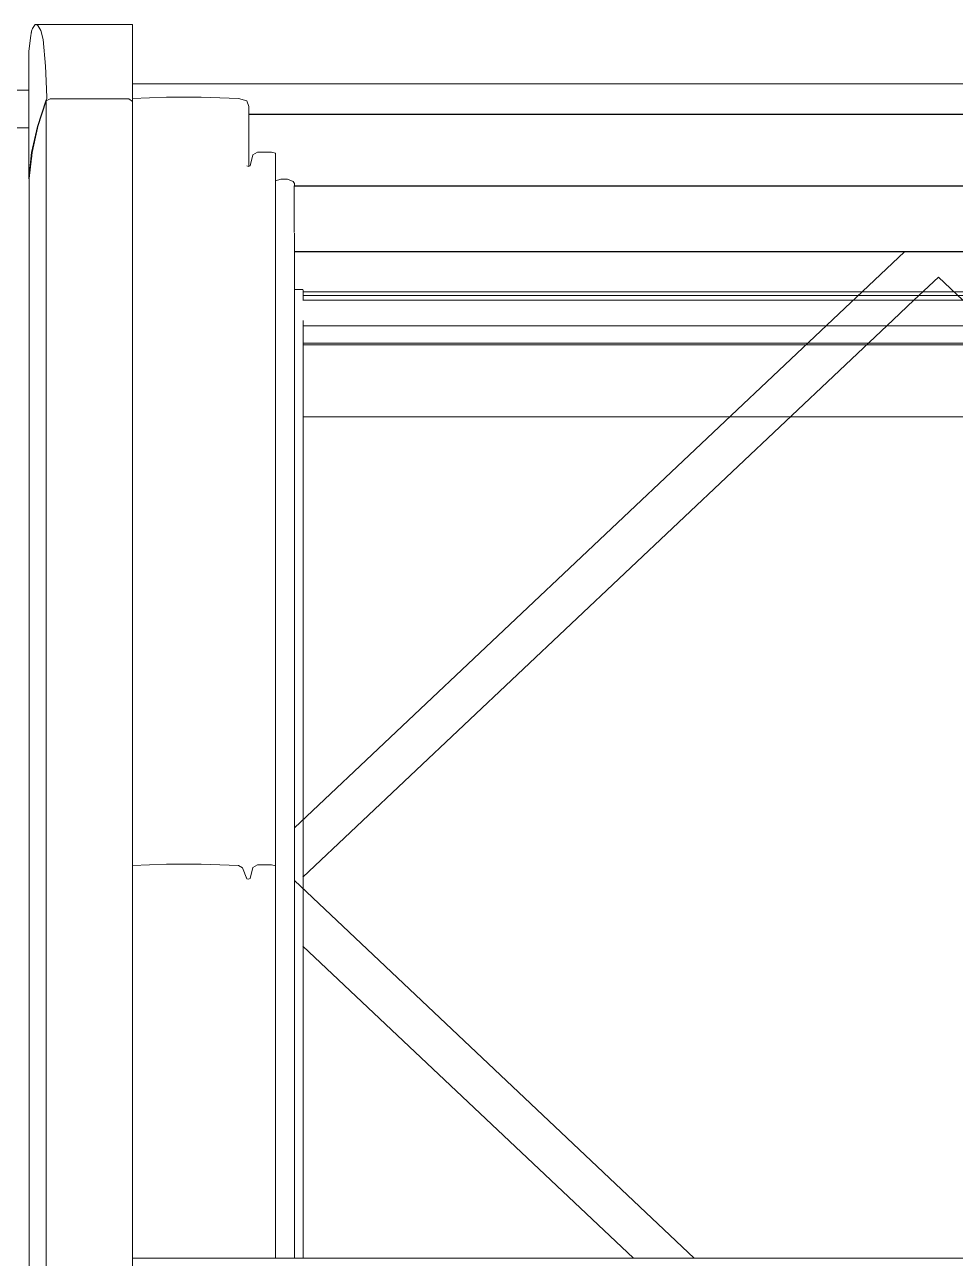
# Model space of a CAD drawing. Header units: metres. Extents: x -208 to 1512, y -277 to 123.
# Drawn here: x 17.092 to 17.528, y -23.485 to -22.907 of the extents above; entities that cross this region are included whole.
import ezdxf

# ---------------------------------------------------------------- set-up
doc = ezdxf.new("R2010")
doc.units = ezdxf.units.M
doc.header["$MEASUREMENT"] = 0
doc.linetypes.add('Wipeout_Contour', pattern=[1, 0, -1])
doc.layers.add('325 Dachfenster', color=7, linetype='Continuous')

# ---------------------------------------------------------------- blocks, each defined once
blk = doc.blocks.new('VELUX SlopeRoofBundle[6]_4')
at = {"color": 254, "linetype": 'Wipeout_Contour', "lineweight": 0, "ltscale": 114.430127}
blk.add_wipeout([(17.0943, -22.93804), (17.08, -22.93804), (17.08, -22.9386), (17.0943, -22.9386)], dxfattribs=at).dxf.layer = '325 Dachfenster'
at = {"color": 254, "linetype": 'Wipeout_Contour', "lineweight": 0, "ltscale": 114.609018}
blk.add_wipeout([(17.0945, -22.99107), (17.08, -22.99107), (17.08, -22.99687), (17.0945, -22.99687)], dxfattribs=at).dxf.layer = '325 Dachfenster'
at = {"color": 254, "linetype": 'Wipeout_Contour', "lineweight": 0, "ltscale": 290.761935}
blk.add_wipeout([(17.08, -23.63298), (17.09238, -23.63298), (17.0924, -23.58469), (17.0924, -23.56872), (17.0937, -23.55481), (17.0943, -23.55166), (17.0943, -23.55165), (17.0945, -23.54976), (17.0945, -23.0149), (17.08, -23.0149)], dxfattribs=at).dxf.layer = '325 Dachfenster'
at = {"color": 254, "linetype": 'Wipeout_Contour', "lineweight": 0, "ltscale": 116.048426}
blk.add_wipeout([(17.1428, -23.30094), (17.1428, -23.48484), (17.1587, -23.48484), (17.1587, -23.30043)], dxfattribs=at).dxf.layer = '325 Dachfenster'
at = {"color": 254, "linetype": 'Wipeout_Contour', "lineweight": 0, "ltscale": 116.166258}
blk.add_wipeout([(17.1963, -23.48484), (17.1971, -23.48484), (17.1971, -23.30743), (17.1963, -23.30722)], dxfattribs=at).dxf.layer = '325 Dachfenster'
at = {"color": 254, "linetype": 'Wipeout_Contour', "lineweight": 0, "ltscale": 427.647891}
blk.add_wipeout([(17.08, -22.93804), (17.0943, -22.93804), (17.0943, -22.92005), (17.09507, -22.91355), (17.0956, -22.91038), (17.09599, -22.90926), (17.0973, -22.90741), (17.12262, -22.90741), (17.12199, -22.88246), (17.118, -22.88246), (17.118, -22.88366), (17.09237, -22.88366), (17.09237, -22.88154), (17.09237, -22.87878), (17.08, -22.87878)], dxfattribs=at).dxf.layer = '325 Dachfenster'
at = {"color": 254, "linetype": 'Wipeout_Contour', "lineweight": 0, "ltscale": 171.531251}
blk.add_wipeout([(17.08, -22.99107), (17.0945, -22.99107), (17.0945, -22.9796), (17.0943, -22.97946), (17.0943, -22.95572), (17.08, -22.95572)], dxfattribs=at).dxf.layer = '325 Dachfenster'
at = {"color": 254, "linetype": 'Wipeout_Contour', "lineweight": 0, "ltscale": 114.647475}
blk.add_wipeout([(17.0945, -22.99687), (17.08, -22.99687), (17.08, -23.0149), (17.0945, -23.0149)], dxfattribs=at).dxf.layer = '325 Dachfenster'
at = {"color": 254, "linetype": 'Wipeout_Contour', "lineweight": 0, "ltscale": 116.168463}
blk.add_wipeout([(17.1979, -23.30715), (17.1971, -23.30743), (17.1971, -23.48484), (17.1979, -23.48484)], dxfattribs=at).dxf.layer = '325 Dachfenster'
at = {"color": 254, "linetype": 'Wipeout_Contour', "lineweight": 0, "ltscale": 114.135325}
blk.add_wipeout([(17.12312, -22.88246), (17.12199, -22.88246), (17.12262, -22.90741), (17.12325, -22.90741)], dxfattribs=at).dxf.layer = '325 Dachfenster'
at = {"color": 254, "linetype": 'Wipeout_Contour', "lineweight": 0, "ltscale": 144.775718}
blk.add_wipeout([(17.0945, -22.97946), (17.0945, -23.54976), (17.0956, -23.5394), (17.0958, -23.5385), (17.0958, -22.96721)], dxfattribs=at).dxf.layer = '325 Dachfenster'
at = {"color": 254, "linetype": 'Wipeout_Contour', "lineweight": 0, "ltscale": 116.180539}
blk.add_wipeout([(17.1943, -23.48484), (17.1963, -23.48484), (17.1963, -23.30722), (17.1943, -23.30206)], dxfattribs=at).dxf.layer = '325 Dachfenster'
at = {"color": 254, "linetype": 'Wipeout_Contour', "lineweight": 0, "ltscale": 114.374097}
blk.add_wipeout([(17.13074, -22.88246), (17.1233, -22.88246), (17.12385, -22.90741), (17.13112, -22.90741)], dxfattribs=at).dxf.layer = '325 Dachfenster'
at = {"color": 254, "linetype": 'Wipeout_Contour', "lineweight": 0, "ltscale": 144.685996}
blk.add_wipeout([(17.0958, -22.96721), (17.0958, -23.5385), (17.0983, -23.52723), (17.0985, -23.52663), (17.0985, -22.95504)], dxfattribs=at).dxf.layer = '325 Dachfenster'
at = {"color": 254, "linetype": 'Wipeout_Contour', "lineweight": 0, "ltscale": 116.152921}
blk.add_wipeout([(17.1925, -23.48484), (17.1943, -23.48484), (17.1943, -23.30206), (17.1925, -23.301)], dxfattribs=at).dxf.layer = '325 Dachfenster'
at = {"color": 254, "linetype": 'Wipeout_Contour', "lineweight": 0, "ltscale": 116.187582}
blk.add_wipeout([(17.1979, -23.30715), (17.1979, -23.48484), (17.1992, -23.48484), (17.1992, -23.30199)], dxfattribs=at).dxf.layer = '325 Dachfenster'
at = {"color": 254, "linetype": 'Wipeout_Contour', "lineweight": 0, "ltscale": 114.391903}
blk.add_wipeout([(17.1232, -22.88246), (17.12375, -22.90741), (17.12385, -22.90741), (17.1233, -22.88246)], dxfattribs=at).dxf.layer = '325 Dachfenster'
at = {"color": 254, "linetype": 'Wipeout_Contour', "lineweight": 0, "ltscale": 173.151403}
blk.add_wipeout([(17.89688, -22.88246), (17.13074, -22.88246), (17.13112, -22.90741), (17.1428, -22.90741), (17.1428, -22.93507), (17.89688, -22.93507)], dxfattribs=at).dxf.layer = '325 Dachfenster'
at = {"color": 254, "linetype": 'Wipeout_Contour', "lineweight": 0, "ltscale": 142.604966}
blk.add_wipeout([(17.0943, -22.92005), (17.0943, -22.97946), (17.0956, -22.96721), (17.0956, -22.91038), (17.09507, -22.91355)], dxfattribs=at).dxf.layer = '325 Dachfenster'
at = {"color": 254, "linetype": 'Wipeout_Contour', "lineweight": 0, "ltscale": 144.633734}
blk.add_wipeout([(17.1025, -22.94309), (17.0985, -22.95504), (17.0985, -23.52663), (17.1023, -23.51528), (17.1025, -23.51476)], dxfattribs=at).dxf.layer = '325 Dachfenster'
at = {"color": 254, "linetype": 'Wipeout_Contour', "lineweight": 0, "ltscale": 116.126735}
blk.add_wipeout([(17.1749, -23.48484), (17.1925, -23.48484), (17.1925, -23.301), (17.1749, -23.30043)], dxfattribs=at).dxf.layer = '325 Dachfenster'
at = {"color": 254, "linetype": 'Wipeout_Contour', "lineweight": 0, "ltscale": 116.169678}
blk.add_wipeout([(17.1992, -23.48484), (17.2013, -23.48484), (17.2013, -23.30071), (17.1992, -23.30199)], dxfattribs=at).dxf.layer = '325 Dachfenster'
at = {"color": 254, "linetype": 'Wipeout_Contour', "lineweight": 0, "ltscale": 114.789211}
blk.add_wipeout([(17.12312, -22.88246), (17.12325, -22.90741), (17.12375, -22.90741), (17.1232, -22.88246)], dxfattribs=at).dxf.layer = '325 Dachfenster'
at = {"color": 254, "linetype": 'Wipeout_Contour', "lineweight": 0, "ltscale": 115.457677}
blk.add_wipeout([(17.1411, -22.94213), (17.1043, -22.94213), (17.1043, -23.51402), (17.1411, -23.51402)], dxfattribs=at).dxf.layer = '325 Dachfenster'
at = {"color": 254, "linetype": 'Wipeout_Contour', "lineweight": 0, "ltscale": 115.348095}
blk.add_wipeout([(17.1971, -22.97375), (17.1971, -23.30743), (17.1979, -23.30715), (17.1979, -22.97346)], dxfattribs=at).dxf.layer = '325 Dachfenster'
at = {"color": 254, "linetype": 'Wipeout_Contour', "lineweight": 0, "ltscale": 116.08378}
blk.add_wipeout([(17.1587, -23.30043), (17.1587, -23.48484), (17.1749, -23.48484), (17.1749, -23.30043)], dxfattribs=at).dxf.layer = '325 Dachfenster'
at = {"color": 254, "linetype": 'Wipeout_Contour', "lineweight": 0, "ltscale": 116.173577}
blk.add_wipeout([(17.2013, -23.48484), (17.2079, -23.48484), (17.2079, -23.30071), (17.2013, -23.30071)], dxfattribs=at).dxf.layer = '325 Dachfenster'
at = {"color": 254, "linetype": 'Wipeout_Contour', "lineweight": 0, "ltscale": 174.76891}
blk.add_wipeout([(17.1025, -22.94309), (17.1025, -23.51476), (17.10275, -23.5141), (17.10283, -23.51402), (17.1043, -23.51402), (17.1043, -22.94213)], dxfattribs=at).dxf.layer = '325 Dachfenster'
at = {"color": 254, "linetype": 'Wipeout_Contour', "lineweight": 0, "ltscale": 115.505546}
blk.add_wipeout([(17.1411, -23.51402), (17.1428, -23.51402), (17.1428, -22.94339), (17.1411, -22.94213)], dxfattribs=at).dxf.layer = '325 Dachfenster'
at = {"color": 254, "linetype": 'Wipeout_Contour', "lineweight": 0, "ltscale": 115.334393}
blk.add_wipeout([(17.1943, -22.96834), (17.1943, -23.30206), (17.1963, -23.30722), (17.1963, -22.9735)], dxfattribs=at).dxf.layer = '325 Dachfenster'
at = {"color": 254, "linetype": 'Wipeout_Contour', "lineweight": 0, "ltscale": 116.186136}
blk.add_wipeout([(17.2079, -23.48484), (17.2098, -23.48484), (17.2098, -23.30121), (17.2079, -23.30071)], dxfattribs=at).dxf.layer = '325 Dachfenster'
at = {"color": 254, "linetype": 'Wipeout_Contour', "lineweight": 0, "ltscale": 115.215634}
blk.add_wipeout([(17.1428, -22.96723), (17.1428, -23.30094), (17.1587, -23.30043), (17.1587, -22.96671)], dxfattribs=at).dxf.layer = '325 Dachfenster'
at = {"color": 254, "linetype": 'Wipeout_Contour', "lineweight": 0, "ltscale": 172.401513}
blk.add_wipeout([(17.1963, -23.30722), (17.1971, -23.30743), (17.1971, -22.97375), (17.1964, -22.97356), (17.1964, -22.97353), (17.1963, -22.9735)], dxfattribs=at).dxf.layer = '325 Dachfenster'
at = {"color": 254, "linetype": 'Wipeout_Contour', "lineweight": 0, "ltscale": 115.680796}
blk.add_wipeout([(17.2098, -22.98051), (17.2098, -23.48484), (17.2122, -23.48484), (17.2122, -22.97969)], dxfattribs=at).dxf.layer = '325 Dachfenster'
at = {"color": 254, "linetype": 'Wipeout_Contour', "lineweight": 0, "ltscale": 115.319817}
blk.add_wipeout([(17.1925, -22.96728), (17.1925, -23.301), (17.1943, -23.30206), (17.1943, -22.96834)], dxfattribs=at).dxf.layer = '325 Dachfenster'
at = {"color": 254, "linetype": 'Wipeout_Contour', "lineweight": 0, "ltscale": 115.34148}
blk.add_wipeout([(17.1992, -22.9683), (17.1979, -22.97346), (17.1979, -23.30715), (17.1992, -23.30199)], dxfattribs=at).dxf.layer = '325 Dachfenster'
at = {"color": 254, "linetype": 'Wipeout_Contour', "lineweight": 0, "ltscale": 115.685634}
blk.add_wipeout([(17.2122, -22.97969), (17.2122, -23.48484), (17.2153, -23.48484), (17.2153, -22.97976)], dxfattribs=at).dxf.layer = '325 Dachfenster'
at = {"layer": '325 Dachfenster', "linetype": 'Continuous', "lineweight": 0, "flags": 128}
for points in [[(17.1971, -23.30743), (17.1963, -23.30722)], [(17.1979, -23.30715), (17.1971, -23.30743)]]:
    blk.add_lwpolyline(points, dxfattribs=at)
at = {"color": 254, "linetype": 'Wipeout_Contour', "lineweight": 0, "ltscale": 115.294329}
blk.add_wipeout([(17.1749, -22.96671), (17.1749, -23.30043), (17.1925, -23.301), (17.1925, -22.96728)], dxfattribs=at).dxf.layer = '325 Dachfenster'
at = {"color": 254, "linetype": 'Wipeout_Contour', "lineweight": 0, "ltscale": 115.335554}
blk.add_wipeout([(17.1992, -22.9683), (17.1992, -23.30199), (17.2013, -23.30071), (17.2013, -22.96703)], dxfattribs=at).dxf.layer = '325 Dachfenster'
at = {"color": 254, "linetype": 'Wipeout_Contour', "lineweight": 0, "ltscale": 115.354761}
blk.add_wipeout([(17.2079, -22.96703), (17.2079, -23.30071), (17.2098, -23.30121), (17.2098, -22.96753)], dxfattribs=at).dxf.layer = '325 Dachfenster'
at = {"color": 254, "linetype": 'Wipeout_Contour', "lineweight": 0, "ltscale": 115.695299}
blk.add_wipeout([(17.2153, -22.97976), (17.2153, -23.48484), (17.2181, -23.48484), (17.2181, -22.98089)], dxfattribs=at).dxf.layer = '325 Dachfenster'
at = {"layer": '325 Dachfenster', "linetype": 'Continuous', "lineweight": 0, "flags": 128}
for points in [[(17.1943, -23.30206), (17.1925, -23.301)], [(17.1963, -23.30722), (17.1943, -23.30206)]]:
    blk.add_lwpolyline(points, dxfattribs=at)
at = {"color": 254, "linetype": 'Wipeout_Contour', "lineweight": 0, "ltscale": 114.478867}
blk.add_wipeout([(17.1963, -22.94302), (17.1943, -22.96834), (17.1963, -22.97343), (17.1973, -22.94578)], dxfattribs=at).dxf.layer = '325 Dachfenster'
at = {"color": 254, "linetype": 'Wipeout_Contour', "lineweight": 0, "ltscale": 115.2531}
blk.add_wipeout([(17.1587, -22.96671), (17.1587, -23.30043), (17.1749, -23.30043), (17.1749, -22.96671)], dxfattribs=at).dxf.layer = '325 Dachfenster'
at = {"color": 254, "linetype": 'Wipeout_Contour', "lineweight": 0, "ltscale": 115.344097}
blk.add_wipeout([(17.2079, -22.96703), (17.2013, -22.96703), (17.2013, -23.30071), (17.2079, -23.30071)], dxfattribs=at).dxf.layer = '325 Dachfenster'
at = {"color": 254, "linetype": 'Wipeout_Contour', "lineweight": 0, "ltscale": 228.128502}
blk.add_wipeout([(17.2181, -23.48484), (17.2186, -23.48484), (17.2186, -23.00499), (17.2185, -23.00472), (17.2185, -22.98287), (17.2186, -22.98287), (17.2186, -22.98174), (17.2181, -22.98089)], dxfattribs=at).dxf.layer = '325 Dachfenster'
at = {"layer": '325 Dachfenster', "linetype": 'Continuous', "lineweight": 0, "flags": 128}
for points in [[(17.1925, -23.301), (17.1749, -23.30043), (17.1587, -23.30043), (17.1428, -23.30094)], [(17.2013, -23.30071), (17.1992, -23.30199)], [(17.2098, -23.30121), (17.2079, -23.30071), (17.2013, -23.30071)], [(17.1992, -23.30199), (17.1979, -23.30715)]]:
    blk.add_lwpolyline(points, dxfattribs=at)
at = {"color": 254, "linetype": 'Wipeout_Contour', "lineweight": 0, "ltscale": 114.633347}
blk.add_wipeout([(17.1428, -22.96723), (17.1587, -22.96671), (17.1587, -22.9414), (17.1428, -22.94191)], dxfattribs=at).dxf.layer = '325 Dachfenster'
at = {"color": 254, "linetype": 'Wipeout_Contour', "lineweight": 0, "ltscale": 114.713058}
blk.add_wipeout([(17.1925, -22.94196), (17.1749, -22.9414), (17.1749, -22.96671), (17.1925, -22.96728)], dxfattribs=at).dxf.layer = '325 Dachfenster'
at = {"color": 254, "linetype": 'Wipeout_Contour', "lineweight": 0, "ltscale": 115.628399}
blk.add_wipeout([(17.2185, -22.98287), (17.2185, -22.98308), (17.8215, -22.98308), (17.8215, -22.98287)], dxfattribs=at).dxf.layer = '325 Dachfenster'
at = {"color": 254, "linetype": 'Wipeout_Contour', "lineweight": 0, "ltscale": 115.669399}
blk.add_wipeout([(17.2185, -22.998), (17.8215, -22.998), (17.8215, -22.99369), (17.2185, -22.99369)], dxfattribs=at).dxf.layer = '325 Dachfenster'
at = {"color": 254, "linetype": 'Wipeout_Contour', "lineweight": 0, "ltscale": 115.702631}
blk.add_wipeout([(17.2186, -23.00578), (17.2186, -23.00684), (17.8214, -23.00684), (17.8214, -23.00578)], dxfattribs=at).dxf.layer = '325 Dachfenster'
at = {"color": 254, "linetype": 'Wipeout_Contour', "lineweight": 0, "ltscale": 86.528916}
blk.add_wipeout([(17.2186, -23.0137), (17.2186, -23.28336), (17.50413, -23.0137)], dxfattribs=at).dxf.layer = '325 Dachfenster'
at = {"color": 254, "linetype": 'Wipeout_Contour', "lineweight": 0, "ltscale": 114.671544}
blk.add_wipeout([(17.1749, -22.9414), (17.1587, -22.9414), (17.1587, -22.96671), (17.1749, -22.96671)], dxfattribs=at).dxf.layer = '325 Dachfenster'
at = {"color": 254, "linetype": 'Wipeout_Contour', "lineweight": 0, "ltscale": 85.973015}
blk.add_wipeout([(17.1925, -22.96728), (17.1963, -22.94302), (17.1925, -22.94196)], dxfattribs=at).dxf.layer = '325 Dachfenster'
at = {"color": 254, "linetype": 'Wipeout_Contour', "lineweight": 0, "ltscale": 115.645777}
blk.add_wipeout([(17.2185, -22.98308), (17.2185, -22.99369), (17.8215, -22.99369), (17.8215, -22.98308)], dxfattribs=at).dxf.layer = '325 Dachfenster'
at = {"color": 254, "linetype": 'Wipeout_Contour', "lineweight": 0, "ltscale": 115.684257}
blk.add_wipeout([(17.2185, -23.00302), (17.8215, -23.00302), (17.8215, -22.998), (17.2185, -22.998)], dxfattribs=at).dxf.layer = '325 Dachfenster'
at = {"color": 254, "linetype": 'Wipeout_Contour', "lineweight": 0, "ltscale": 115.705323}
blk.add_wipeout([(17.2186, -23.00684), (17.2186, -23.00748), (17.8214, -23.00748), (17.8214, -23.00684)], dxfattribs=at).dxf.layer = '325 Dachfenster'
at = {"color": 254, "linetype": 'Wipeout_Contour', "lineweight": 0, "ltscale": 233.384461}
blk.add_wipeout([(17.2186, -23.28336), (17.2186, -23.3081), (17.40574, -23.48484), (17.63426, -23.48484), (17.8214, -23.3081), (17.8214, -23.28336), (17.53587, -23.0137), (17.50413, -23.0137)], dxfattribs=at).dxf.layer = '325 Dachfenster'
at = {"layer": '325 Dachfenster', "linetype": 'Continuous', "lineweight": 0, "flags": 128}
for points in [[(17.52, -23.02558), (17.53146, -23.0364), (17.54119, -23.04559), (17.81743, -23.30648)], [(17.2186, -23.03145), (17.2225, -23.03145)], [(17.2225, -23.03145), (17.2227, -23.03166)], [(17.2227, -23.03166), (17.2227, -23.0364)], [(17.2227, -23.03251), (17.8173, -23.03251)], [(17.2227, -23.03421), (17.8173, -23.03421)], [(17.22257, -23.0364), (17.81743, -23.0364)], [(17.2227, -23.04842), (17.8173, -23.04842)], [(17.2227, -23.05655), (17.8173, -23.05655)], [(17.2227, -23.05733), (17.8173, -23.05733)], [(17.2227, -23.09106), (17.8173, -23.09106)]]:
    blk.add_lwpolyline(points, dxfattribs=at)
at = {"color": 254, "linetype": 'Wipeout_Contour', "lineweight": 0, "ltscale": 203.124656}
blk.add_wipeout([(17.1963, -22.97343), (17.19633, -22.97351), (17.1964, -22.97353), (17.1964, -22.97356), (17.1971, -22.97375), (17.1973, -22.97368), (17.1973, -22.94578)], dxfattribs=at).dxf.layer = '325 Dachfenster'
at = {"color": 254, "linetype": 'Wipeout_Contour', "lineweight": 0, "ltscale": 115.707462}
blk.add_wipeout([(17.2186, -23.00748), (17.2186, -23.00818), (17.8214, -23.00818), (17.8214, -23.00748)], dxfattribs=at).dxf.layer = '325 Dachfenster'
at = {"color": 254, "linetype": 'Wipeout_Contour', "lineweight": 0, "ltscale": 115.726012}
blk.add_wipeout([(17.2186, -23.01363), (17.2186, -23.0137), (17.8214, -23.0137), (17.8214, -23.01363)], dxfattribs=at).dxf.layer = '325 Dachfenster'
at = {"color": 254, "linetype": 'Wipeout_Contour', "lineweight": 0, "ltscale": 88.050739}
blk.add_wipeout([(17.40574, -23.48484), (17.2186, -23.3081), (17.2186, -23.48484)], dxfattribs=at).dxf.layer = '325 Dachfenster'
at = {"layer": '325 Dachfenster', "linetype": 'Continuous', "lineweight": 0, "flags": 128}
blk.add_lwpolyline([(17.52, -23.02558), (17.50854, -23.0364), (17.49881, -23.04559), (17.22257, -23.30648)], dxfattribs=at)
at = {"color": 254, "linetype": 'Wipeout_Contour', "lineweight": 0, "ltscale": 86.437155}
blk.add_wipeout([(17.1925, -22.96728), (17.1943, -22.96834), (17.1963, -22.94302)], dxfattribs=at).dxf.layer = '325 Dachfenster'
at = {"color": 254, "linetype": 'Wipeout_Contour', "lineweight": 0, "ltscale": 115.717327}
blk.add_wipeout([(17.2186, -23.00818), (17.2186, -23.01363), (17.8214, -23.01363), (17.8214, -23.00818)], dxfattribs=at).dxf.layer = '325 Dachfenster'
at = {"color": 254, "linetype": 'Wipeout_Contour', "lineweight": 0, "ltscale": 117.23557}
blk.add_wipeout([(17.1428, -23.48497), (17.8972, -23.48497), (17.8972, -23.48484), (17.1428, -23.48484)], dxfattribs=at).dxf.layer = '325 Dachfenster'
at = {"layer": '325 Dachfenster', "linetype": 'Continuous', "lineweight": 0, "flags": 128}
for points in [[(17.2186, -23.01363), (17.8214, -23.01363)], [(17.50413, -23.0137), (17.2186, -23.28336)], [(17.2186, -23.0137), (17.8214, -23.0137)], [(17.2227, -23.04587), (17.2227, -23.48484)], [(17.40574, -23.48484), (17.2186, -23.3081)], [(17.37729, -23.48484), (17.22257, -23.33872)], [(17.8972, -23.48484), (17.1428, -23.48484)]]:
    blk.add_lwpolyline(points, dxfattribs=at)
at = {"color": 254, "linetype": 'Wipeout_Contour', "lineweight": 0, "ltscale": 115.542199}
blk.add_wipeout([(17.1973, -22.94942), (17.1973, -22.96137), (17.8427, -22.96137), (17.8427, -22.94942)], dxfattribs=at).dxf.layer = '325 Dachfenster'
at = {"color": 254, "linetype": 'Wipeout_Contour', "lineweight": 0, "ltscale": 115.019071}
blk.add_wipeout([(17.1963, -22.97343), (17.1943, -22.96834), (17.1963, -22.9735), (17.19633, -22.97351)], dxfattribs=at).dxf.layer = '325 Dachfenster'
at = {"color": 254, "linetype": 'Wipeout_Contour', "lineweight": 0, "ltscale": 231.422645}
blk.add_wipeout([(17.2185, -23.00387), (17.2185, -23.00472), (17.2186, -23.00499), (17.2186, -23.00578), (17.8214, -23.00578), (17.8214, -23.00499), (17.8215, -23.00472), (17.8215, -23.00387)], dxfattribs=at).dxf.layer = '325 Dachfenster'
at = {"color": 254, "linetype": 'Wipeout_Contour', "lineweight": 0, "ltscale": 115.522895}
blk.add_wipeout([(17.1973, -22.94935), (17.1973, -22.94942), (17.8427, -22.94942), (17.8427, -22.94935)], dxfattribs=at).dxf.layer = '325 Dachfenster'
at = {"color": 254, "linetype": 'Wipeout_Contour', "lineweight": 0, "ltscale": 462.809383}
blk.add_wipeout([(17.1973, -22.96137), (17.1973, -22.97368), (17.1979, -22.97346), (17.1992, -22.9683), (17.2013, -22.96703), (17.2079, -22.96703), (17.2098, -22.96753), (17.2098, -22.97594), (17.8302, -22.97594), (17.8302, -22.96753), (17.8321, -22.96703), (17.8387, -22.96703), (17.8408, -22.9683), (17.8421, -22.97346), (17.8427, -22.97368), (17.8427, -22.96137)], dxfattribs=at).dxf.layer = '325 Dachfenster'
at = {"color": 254, "linetype": 'Wipeout_Contour', "lineweight": 0, "ltscale": 115.693522}
blk.add_wipeout([(17.2185, -23.00387), (17.8215, -23.00387), (17.8215, -23.00302), (17.2185, -23.00302)], dxfattribs=at).dxf.layer = '325 Dachfenster'
at = {"layer": '325 Dachfenster', "linetype": 'Continuous', "lineweight": 0, "flags": 128}
for points in [[(17.1979, -22.97346), (17.1992, -22.9683)], [(17.1992, -22.9683), (17.2013, -22.96703)], [(17.2013, -22.96703), (17.2079, -22.96703), (17.2098, -22.96753)], [(17.19633, -22.97351), (17.1963, -22.97343)], [(17.1964, -22.97353), (17.1964, -22.97356)], [(17.1964, -22.97356), (17.1971, -22.97375)], [(17.1971, -22.97375), (17.1979, -22.97346)], [(17.2186, -23.00499), (17.2186, -23.48484)]]:
    blk.add_lwpolyline(points, dxfattribs=at)
at = {"color": 254, "linetype": 'Wipeout_Contour', "lineweight": 0, "ltscale": 462.152557}
blk.add_wipeout([(17.1428, -22.93507), (17.1428, -22.94191), (17.1587, -22.9414), (17.1749, -22.9414), (17.1925, -22.94196), (17.1963, -22.94302), (17.1973, -22.94578), (17.1973, -22.94935), (17.8427, -22.94935), (17.8427, -22.94578), (17.8437, -22.94302), (17.8475, -22.94196), (17.8651, -22.9414), (17.8813, -22.9414), (17.89688, -22.9419), (17.89688, -22.93507)], dxfattribs=at).dxf.layer = '325 Dachfenster'
at = {"color": 254, "linetype": 'Wipeout_Contour', "lineweight": 0, "ltscale": 405.872731}
blk.add_wipeout([(17.8302, -22.97594), (17.2098, -22.97594), (17.2098, -22.98051), (17.2122, -22.97969), (17.2153, -22.97976), (17.2181, -22.98089), (17.2186, -22.98174), (17.2186, -22.98287), (17.8214, -22.98287), (17.8214, -22.98174), (17.8219, -22.98089), (17.8247, -22.97976), (17.8278, -22.97969), (17.8302, -22.98051)], dxfattribs=at).dxf.layer = '325 Dachfenster'
at = {"layer": '325 Dachfenster', "linetype": 'Continuous', "lineweight": 0, "flags": 128}
for points in [[(17.1973, -22.94578), (17.1963, -22.94302)], [(17.1973, -22.97368), (17.1973, -22.94578)], [(17.1973, -22.94935), (17.8427, -22.94935)], [(17.2098, -22.96753), (17.2098, -23.30121), (17.2098, -23.48484)], [(17.2122, -22.97969), (17.2098, -22.98051)], [(17.2153, -22.97976), (17.2122, -22.97969)], [(17.2181, -22.98089), (17.2153, -22.97976)], [(17.2186, -22.98174), (17.2181, -22.98089)], [(17.2185, -22.98287), (17.2185, -22.98308)], [(17.2185, -22.98287), (17.8215, -22.98287)], [(17.2185, -22.98308), (17.2185, -22.99369), (17.2185, -22.998), (17.2185, -23.00302), (17.2185, -23.00387), (17.2185, -23.00472)], [(17.2186, -22.98174), (17.2186, -22.98287)]]:
    blk.add_lwpolyline(points, dxfattribs=at)
at = {"color": 254, "linetype": 'Wipeout_Contour', "lineweight": 0, "ltscale": 401.189249}
blk.add_wipeout([(17.0956, -22.96721), (17.0943, -22.97946), (17.0945, -22.9796), (17.0945, -22.97946), (17.0958, -22.96721), (17.0985, -22.95504), (17.1025, -22.94309), (17.1043, -22.94213), (17.1411, -22.94213), (17.1428, -22.94339), (17.1428, -22.94199), (17.10272, -22.94199), (17.1023, -22.94309), (17.0983, -22.95504)], dxfattribs=at).dxf.layer = '325 Dachfenster'
at = {"layer": '325 Dachfenster', "linetype": 'Continuous', "lineweight": 0, "flags": 128}
for points in [[(17.0943, -22.97946), (17.0945, -22.9796)], [(17.0945, -22.97946), (17.0945, -23.54976)]]:
    blk.add_lwpolyline(points, dxfattribs=at)
at = {"color": 254, "linetype": 'Wipeout_Contour', "lineweight": 0, "ltscale": 170.854275}
blk.add_wipeout([(17.0956, -22.96721), (17.0983, -22.95504), (17.0983, -22.90771), (17.0973, -22.90741), (17.09599, -22.90926), (17.0956, -22.91038)], dxfattribs=at).dxf.layer = '325 Dachfenster'
at = {"layer": '325 Dachfenster', "linetype": 'Continuous', "lineweight": 0, "flags": 128}
for points in [[(17.0943, -22.92005), (17.0943, -22.97946)], [(17.0943, -22.93804), (17.08, -22.93804), (17.0657, -22.93804)], [(17.0943, -22.95572), (17.08, -22.95572), (17.0657, -22.95572)]]:
    blk.add_lwpolyline(points, dxfattribs=at)
at = {"color": 254, "linetype": 'Wipeout_Contour', "lineweight": 0, "ltscale": 227.796702}
blk.add_wipeout([(17.0983, -22.90771), (17.0983, -22.95504), (17.1023, -22.94309), (17.1023, -22.93005), (17.10218, -22.92685), (17.10097, -22.91433), (17.1, -22.91011), (17.0986, -22.90777)], dxfattribs=at).dxf.layer = '325 Dachfenster'
at = {"color": 254, "linetype": 'Wipeout_Contour', "lineweight": 0, "ltscale": 114.440351}
blk.add_wipeout([(17.10097, -22.91433), (17.10218, -22.92685), (17.1428, -22.92685), (17.1428, -22.91433)], dxfattribs=at).dxf.layer = '325 Dachfenster'
at = {"color": 254, "linetype": 'Wipeout_Contour', "lineweight": 0, "ltscale": 114.415975}
blk.add_wipeout([(17.1, -22.91011), (17.10097, -22.91433), (17.1428, -22.91433), (17.1428, -22.91011)], dxfattribs=at).dxf.layer = '325 Dachfenster'
at = {"color": 254, "linetype": 'Wipeout_Contour', "lineweight": 0, "ltscale": 143.174913}
blk.add_wipeout([(17.10218, -22.92685), (17.1023, -22.93005), (17.10281, -22.94156), (17.1428, -22.94156), (17.1428, -22.92685)], dxfattribs=at).dxf.layer = '325 Dachfenster'
at = {"layer": '325 Dachfenster', "linetype": 'Continuous', "lineweight": 0, "flags": 128}
blk.add_lwpolyline([(17.1428, -22.93507), (17.89688, -22.93507)], dxfattribs=at)
at = {"color": 254, "linetype": 'Wipeout_Contour', "lineweight": 0, "ltscale": 143.535206}
blk.add_wipeout([(17.0973, -22.90741), (17.0983, -22.90771), (17.0986, -22.90777), (17.1428, -22.90777), (17.1428, -22.90741)], dxfattribs=at).dxf.layer = '325 Dachfenster'
at = {"color": 254, "linetype": 'Wipeout_Contour', "lineweight": 0, "ltscale": 115.211523}
blk.add_wipeout([(17.1023, -22.94309), (17.10272, -22.94199), (17.10281, -22.94156), (17.1023, -22.93005)], dxfattribs=at).dxf.layer = '325 Dachfenster'
at = {"color": 254, "linetype": 'Wipeout_Contour', "lineweight": 0, "ltscale": 114.398431}
blk.add_wipeout([(17.1428, -22.90777), (17.0986, -22.90777), (17.1, -22.91011), (17.1428, -22.91011)], dxfattribs=at).dxf.layer = '325 Dachfenster'
at = {"color": 254, "linetype": 'Wipeout_Contour', "lineweight": 0, "ltscale": 114.525523}
blk.add_wipeout([(17.10281, -22.94156), (17.10272, -22.94199), (17.1428, -22.94199), (17.1428, -22.94156)], dxfattribs=at).dxf.layer = '325 Dachfenster'
at = {"layer": '325 Dachfenster', "linetype": 'Continuous', "lineweight": 0, "flags": 128}
for points in [[(17.0943, -22.92005), (17.09507, -22.91355), (17.0956, -22.91038), (17.09599, -22.90926), (17.0973, -22.90741), (17.0983, -22.90771), (17.0986, -22.90777), (17.1, -22.91011), (17.10097, -22.91433), (17.10218, -22.92685), (17.1023, -22.93005), (17.10281, -22.94156)], [(17.0973, -22.90741), (17.1428, -22.90741)], [(17.1428, -22.94156), (17.1428, -22.92685), (17.1428, -22.91433), (17.1428, -22.91011), (17.1428, -22.90777), (17.1428, -22.90741)], [(17.10272, -22.94199), (17.1023, -22.94309), (17.0983, -22.95504), (17.0956, -22.96721), (17.0943, -22.97946)], [(17.0945, -22.97946), (17.0958, -22.96721), (17.0985, -22.95504), (17.1025, -22.94309)], [(17.1025, -22.94309), (17.1043, -22.94213)], [(17.1025, -22.94309), (17.1025, -23.51476)], [(17.10272, -22.94199), (17.10281, -22.94156)], [(17.1043, -22.94213), (17.1411, -22.94213)], [(17.1411, -22.94213), (17.1428, -22.94339)], [(17.1963, -22.94302), (17.1925, -22.94196), (17.1749, -22.9414), (17.1587, -22.9414), (17.1428, -22.94191)], [(17.1428, -22.94199), (17.1428, -22.94156)], [(17.1428, -22.94339), (17.1428, -22.94199)], [(17.1428, -22.94339), (17.1428, -23.51402)]]:
    blk.add_lwpolyline(points, dxfattribs=at)
blk = doc.blocks.new('Dachfläche_16_4', base_point=(17.97, -22.1008))
at = {"layer": '325 Dachfenster', "linetype": 'Continuous', "lineweight": 0}
blk.add_blockref('VELUX SlopeRoofBundle[6]_4', (0, 0), dxfattribs=at)

msp = doc.modelspace()

# ---------------------------------------------------------------- block references
at = {"layer": '325 Dachfenster', "color": 7, "linetype": 'Continuous', "lineweight": 13, "true_color": 0xf4f4f4}
msp.add_blockref('Dachfläche_16_4', (17.97, -22.1008), dxfattribs=at)

doc.saveas('drawing.dxf')
